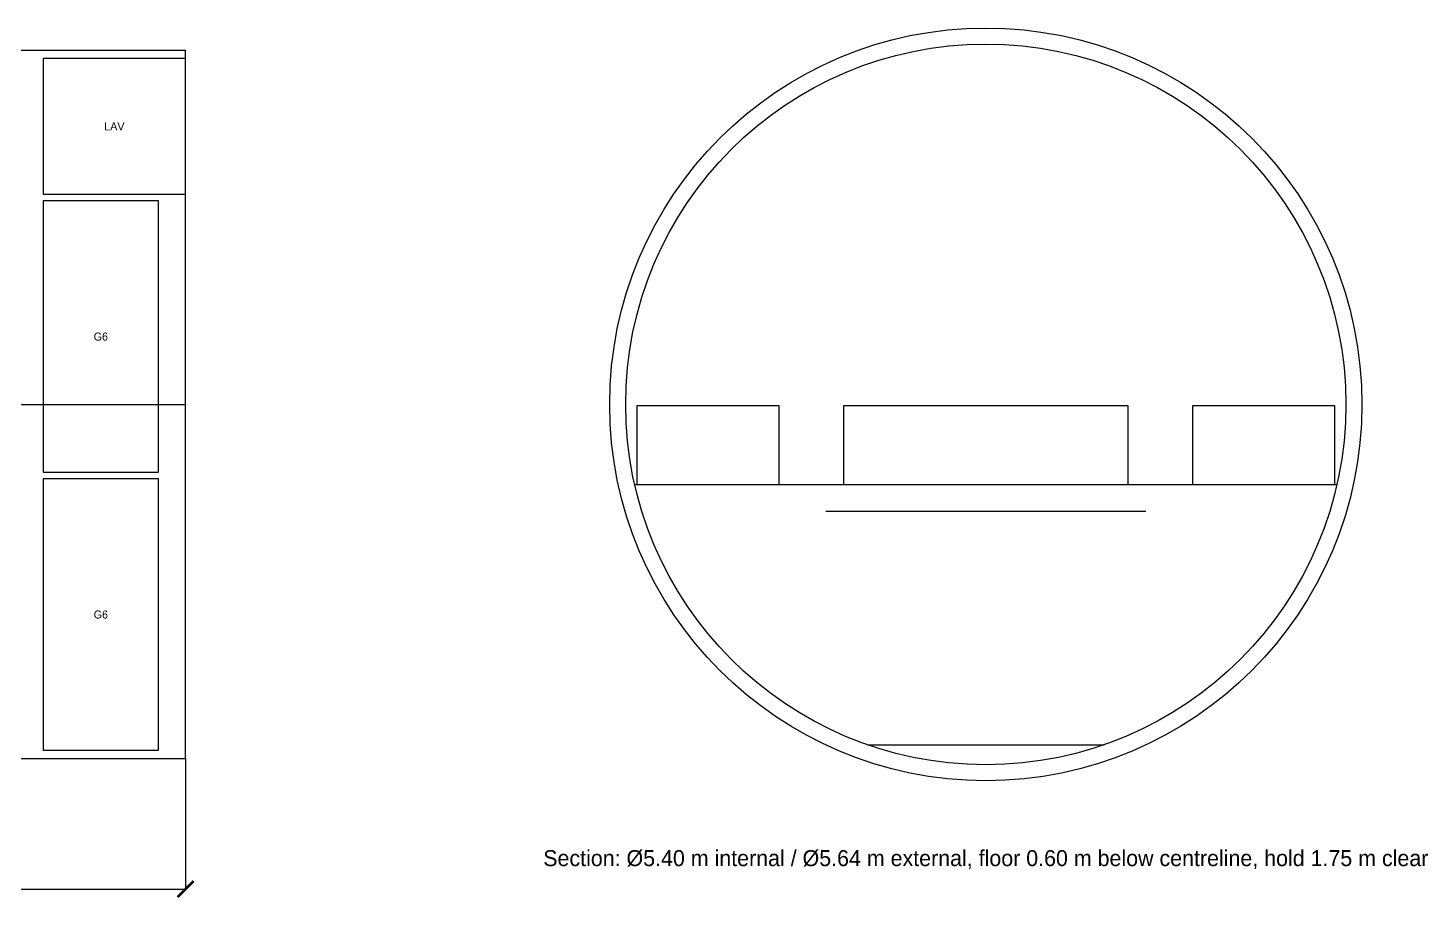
# Model space of a CAD drawing. Header units: millimetres. Extents: x -66 to 59328, y -4461 to 3221.
# Drawn here: x 48832 to 59328, y -3699 to 2820 of the extents above; entities that cross this region are included whole.
import ezdxf
from ezdxf.enums import TextEntityAlignment as Align

# ---------------------------------------------------------------- set-up
doc = ezdxf.new("R2010")
doc.units = ezdxf.units.MM
doc.linetypes.add('CENTER', pattern=[5.08, 3.175, -0.635, 0.635, -0.635])
for name, color, linetype in [('CABIN_WALL', 7, 'Continuous'), ('DIMS', 8, 'Continuous'), ('GALLEY', 30, 'Continuous'), ('LAV', 6, 'Continuous'), ('SEATS_YC', 4, 'Continuous'), ('SECTION', 7, 'Continuous'), ('TEXT', 7, 'Continuous')]:
    doc.layers.add(name, color=color, linetype=linetype)
doc.styles.add('OpenSansCondensed-Light', font='OpenSansCondensed-Light.ttf')
doc.dimstyles.new('EZDXF', dxfattribs={"dimtxt": 0.25, "dimasz": 0.175, "dimexe": 0.375, "dimexo": 0.125, "dimgap": 0.1, "dimtad": 1, "dimlfac": 100, "dimzin": 12, "dimdsep": 46, "dimtxsty": 'OpenSansCondensed-Light', "dimblk": 'ARCHTICK', "dimcen": 2.5, "dimazin": 3, "dimtfac": 0.5, "dimtmove": 2, "dimatfit": 3})

# ---------------------------------------------------------------- blocks, each defined once
blk = doc.blocks.new('_ARCHTICK')
at = {"color": 0, "linetype": 'BYBLOCK', "const_width": 0.15}
blk.add_lwpolyline([(-0.5, -0.5), (0.5, 0.5)], dxfattribs=at)

msp = doc.modelspace()

# ---------------------------------------------------------------- linework, layer by layer
at = {"layer": 'CABIN_WALL'}
for p, q in [((0, 2654.3), (50012.6, 2654.3)), ((50012.6, -2654.3), (50012.6, 2654.3)), ((0, -2654.3), (50012.6, -2654.3))]:
    msp.add_line(p, q, dxfattribs=at)
at = {"layer": 'DIMS', "linetype": 'CENTER'}
msp.add_line((0, 0), (50012.6, 0), dxfattribs=at)
at = {"layer": 'GALLEY'}
for points in [[(48945.8, -508), (49809.4, -508), (49809.4, 1524), (48945.8, 1524)], [(48945.8, -2590.8), (49809.4, -2590.8), (49809.4, -558.8), (48945.8, -558.8)]]:
    msp.add_lwpolyline(points, close=True, dxfattribs=at)
at = {"layer": 'LAV'}
msp.add_lwpolyline([(48945.8, 1574.8), (50012.6, 1574.8), (50012.6, 2590.8), (48945.8, 2590.8)], close=True, dxfattribs=at)
at = {"layer": 'SEATS_YC'}
for points in [[(53396.4, -600), (54463.2, -600), (54463.2, -10), (53396.4, -10)], [(54945.8, -600), (57079.4, -600), (57079.4, -10), (54945.8, -10)], [(57562, -600), (58628.8, -600), (58628.8, -10), (57562, -10)]]:
    msp.add_lwpolyline(points, close=True, dxfattribs=at)
at = {"layer": 'SECTION'}
for p, q in [((53380.11, -600), (58645.09, -600)), ((54812.6, -800), (57212.6, -800)), ((55125.19, -2550), (56900.01, -2550))]:
    msp.add_line(p, q, dxfattribs=at)
for radius in [2820, 2700]:
    msp.add_circle((56012.6, 0), radius, dxfattribs=at)

# ---------------------------------------------------------------- texts
at = {"layer": 'TEXT'}
for s, height, p in [('LAV', 60, (49479.2, 2082.8)), ('G6', 60, (49377.6, 508)), ('G6', 60, (49377.6, -1574.8)), ('Section: Ø5.40 m internal / Ø5.64 m external, floor 0.60 m below centreline, hold 1.75 m clear', 120, (56012.6, -3400))]:
    msp.add_text(s, height=height, dxfattribs=at).set_placement(p, align=Align.MIDDLE_CENTER)

# ---------------------------------------------------------------- dimensions: what is measured, and where the dimension line sits
at = {"layer": 'DIMS'}
msp.add_linear_dim(base=(0, -3632.2), p1=(0, -2654.3), p2=(50012.6, -2654.3), dimstyle='EZDXF', override={"dimtxt": 150, "dimasz": 120, "dimdec": 0, "dimlfac": 1}, dxfattribs=at).render()

doc.saveas('drawing.dxf')
